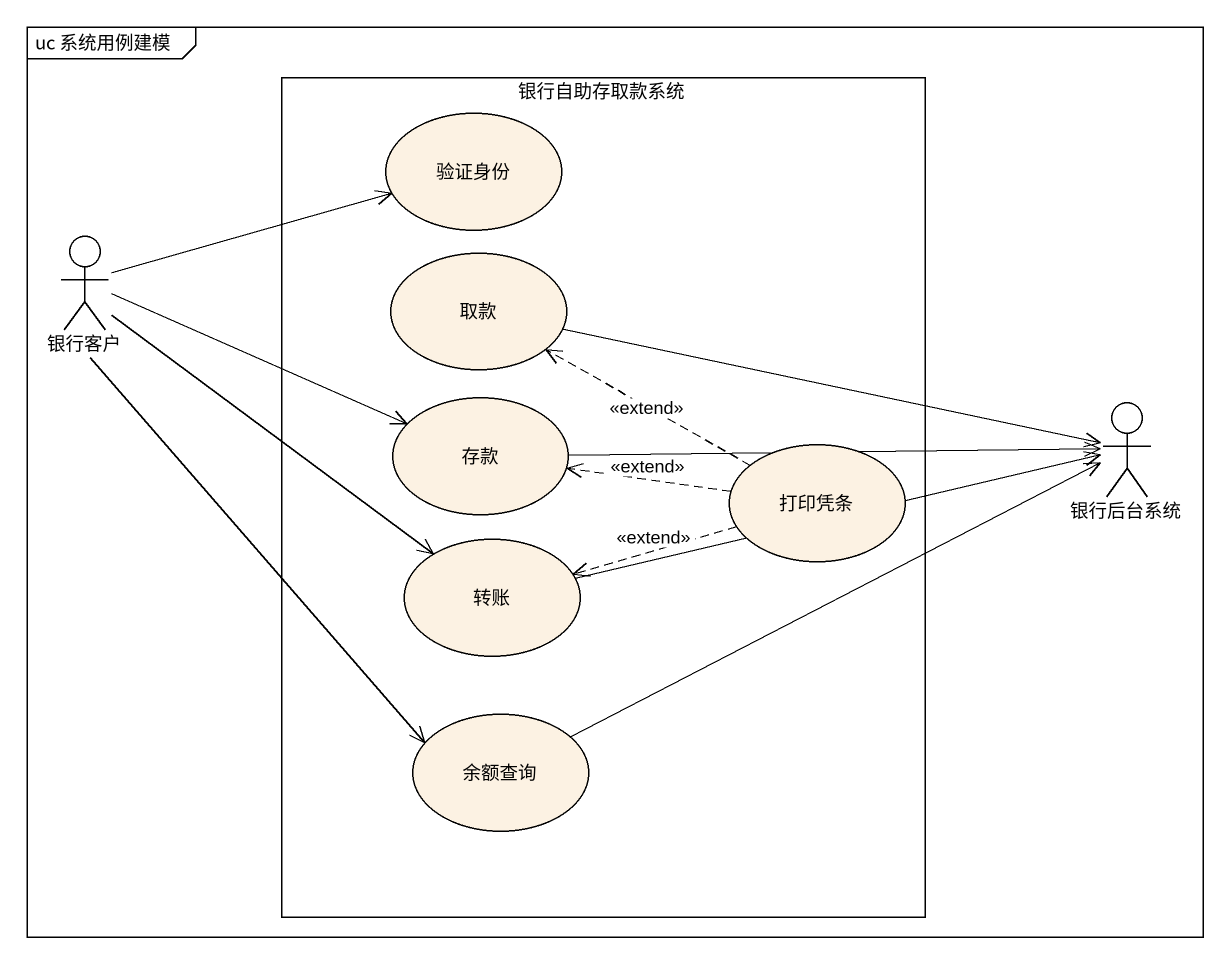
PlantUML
@startuml
mainframe uc 系统用例建模
rectangle 银行自助存取款系统 {
  usecase 验证身份
  usecase 取款
  usecase 存款
  usecase 打印凭条
  usecase 转账
  usecase 余额查询
}
actor 银行客户
actor 银行后台系统
银行客户 -right-> 验证身份
银行客户 -right-> 存款
银行客户 --> 转账
银行客户 --> 余额查询
打印凭条 .left.> 取款 : <<extend>>
打印凭条 .left.> 存款 : <<extend>>
打印凭条 .left.> 转账 : <<extend>>
银行后台系统 <-left- 取款
银行后台系统 <-left- 存款
银行后台系统 <-left- 转账
银行后台系统 <-left- 余额查询
@enduml
